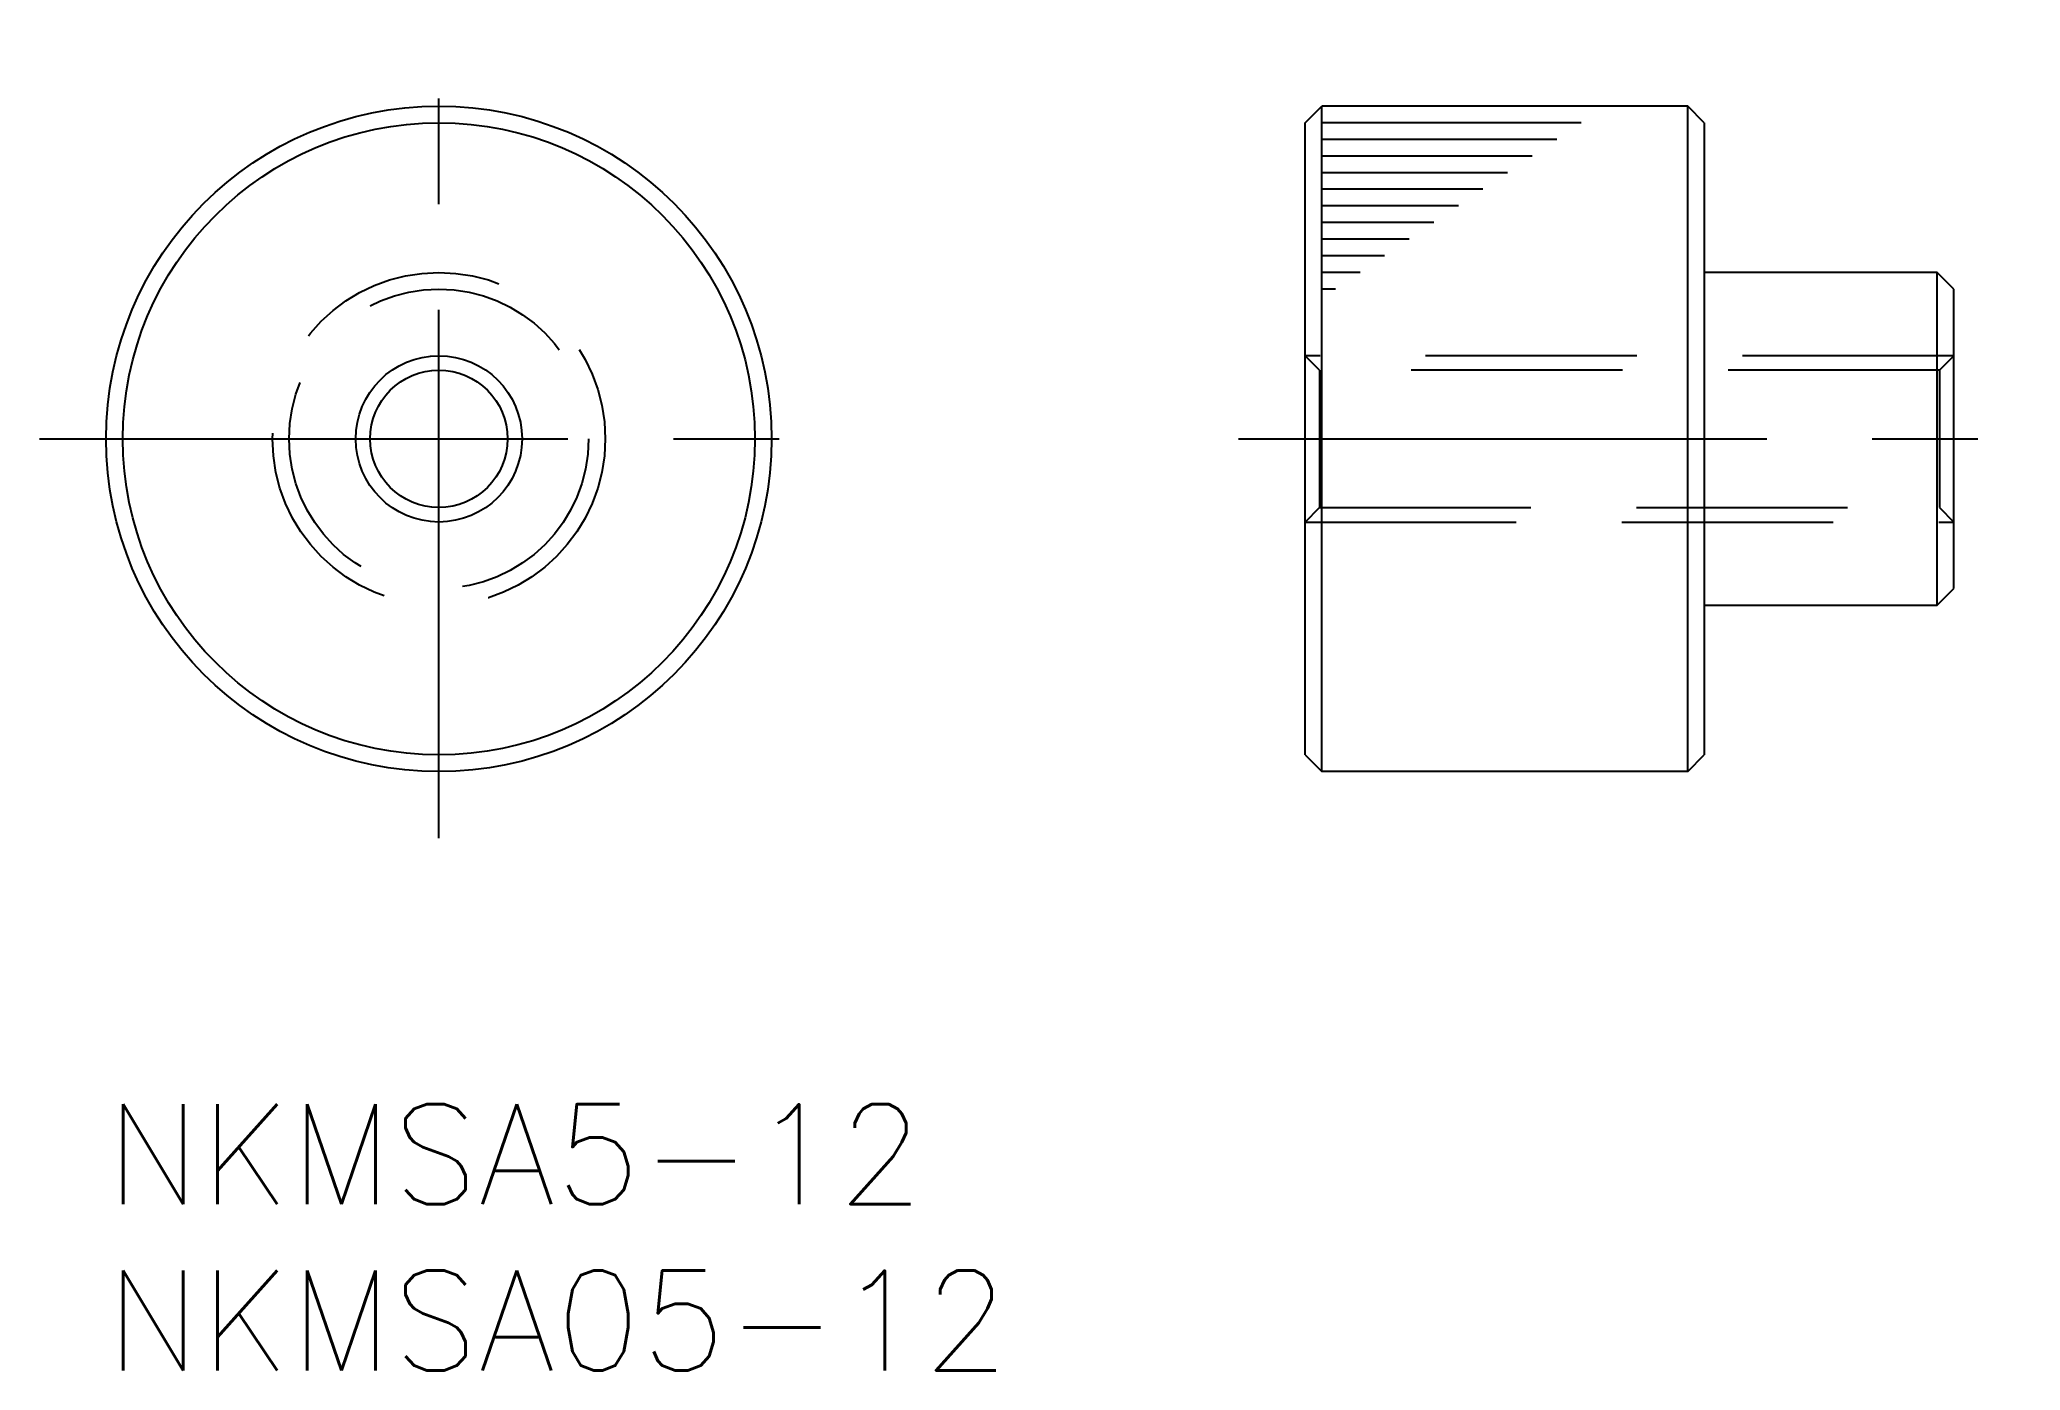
# Model space of a CAD drawing. Extents: x -2 to 57.5, y -8 to 32.
import ezdxf

# ---------------------------------------------------------------- set-up
doc = ezdxf.new("R2010")
doc.units = 0
doc.header["$LTSCALE"] = 0.5
doc.linetypes.add('CENTER', pattern=[50.8, 31.75, -6.35, 6.35, -6.35])
doc.linetypes.add('DASHED', pattern=[19.05, 12.7, -6.35])
for name, color, linetype in [('MSM_CENTER', 1, 'CENTER'), ('MSM_CONTINUOUS', 7, 'CONTINUOUS'), ('MSM_DASHED', 4, 'DASHED'), ('MSM_NARROW', 5, 'CONTINUOUS'), ('MSM_PART_NUMBER', 7, 'CONTINUOUS')]:
    doc.layers.add(name, color=color, linetype=linetype)
doc.styles.get("Standard").update_dxf_attribs({"font": 'txt.shx', "height": 3, "bigfont": 'bigfont.shx'})

# ---------------------------------------------------------------- blocks, each defined once
blk = doc.blocks.new('*U2')
at = {"layer": 'MSM_PART_NUMBER'}
blk.add_text('NKMSA5-12', height=3, dxfattribs=at).set_placement((0, -3))
blk = doc.blocks.new('*U3')
at = {"layer": 'MSM_PART_NUMBER'}
blk.add_text('NKMSA05-12', height=3, dxfattribs=at).set_placement((0, -8))

msp = doc.modelspace()

# ---------------------------------------------------------------- linework, layer by layer
at = {"layer": 'MSM_CENTER'}
for p, q in [((10, 8), (10, 32)), ((-2, 20), (22, 20)), ((34.033, 20), (57.533, 20))]:
    msp.add_line(p, q, dxfattribs=at)
at = {"layer": 'MSM_CONTINUOUS'}
for p, q in [((36.033, 29.5), (36.533, 30)), ((36.533, 10), (36.533, 30)), ((47.533, 30), (36.533, 30)), ((47.533, 10), (47.533, 30)), ((48.033, 29.5), (47.533, 30)), ((36.033, 10.5), (36.033, 29.5)), ((48.033, 29.5), (48.033, 10.5)), ((55.033, 25), (48.033, 25)), ((55.033, 15), (55.033, 25)), ((55.533, 24.5), (55.033, 25)), ((55.533, 15.5), (55.533, 24.5)), ((55.033, 15), (55.533, 15.5)), ((48.033, 15), (55.033, 15)), ((36.033, 10.5), (36.533, 10)), ((47.533, 10), (48.033, 10.5)), ((47.533, 10), (36.533, 10))]:
    msp.add_line(p, q, dxfattribs=at)
for radius in [10, 9.5, 2.067]:
    msp.add_circle((10, 20), radius, dxfattribs=at)
at = {"layer": 'MSM_DASHED'}
for p, q in [((55.533, 22.5), (36.033, 22.5)), ((36.466, 22.067), (36.033, 22.5)), ((36.466, 22.067), (36.466, 17.933)), ((55.1, 22.067), (36.466, 22.067)), ((55.1, 22.067), (55.533, 22.5)), ((55.1, 22.067), (55.1, 17.933)), ((36.033, 17.5), (36.466, 17.933)), ((36.466, 17.933), (55.1, 17.933)), ((55.1, 17.933), (55.533, 17.5)), ((36.033, 17.5), (55.533, 17.5))]:
    msp.add_line(p, q, dxfattribs=at)
for radius in [5, 4.5]:
    msp.add_circle((10, 20), radius, dxfattribs=at)
at = {"layer": 'MSM_NARROW'}
for p, q in [((44.336, 29.5), (36.533, 29.5)), ((43.597, 29), (36.533, 29)), ((42.859, 28.5), (36.533, 28.5)), ((42.12, 28), (36.533, 28)), ((41.381, 27.5), (36.533, 27.5)), ((40.642, 27), (36.533, 27)), ((39.904, 26.5), (36.533, 26.5)), ((39.165, 26), (36.533, 26)), ((38.426, 25.5), (36.533, 25.5)), ((37.687, 25), (36.533, 25)), ((36.949, 24.5), (36.533, 24.5))]:
    msp.add_line(p, q, dxfattribs=at)
msp.add_circle((10, 20), 2.5, dxfattribs=at)

# ---------------------------------------------------------------- block references
at = {"layer": 'MSM_CONTINUOUS'}
for name in ['*U2', '*U3']:
    msp.add_blockref(name, (0, 0), dxfattribs=at)

doc.saveas('drawing.dxf')
